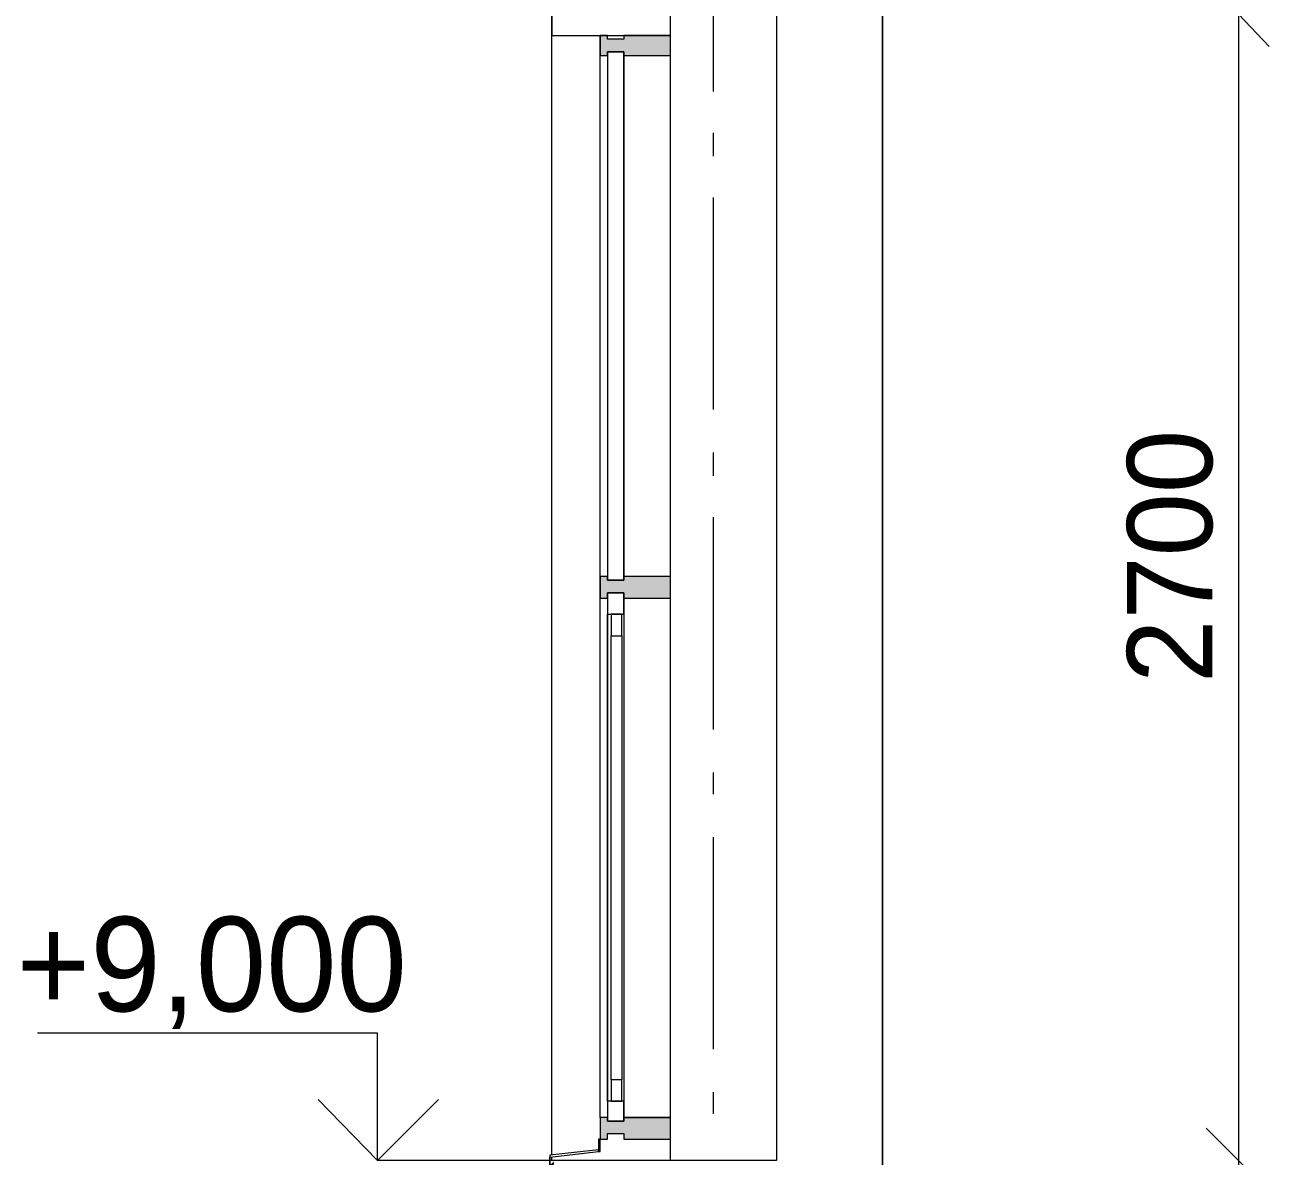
# Model space of a CAD drawing. Header units: millimetres. Extents: x -136833 to 49383, y -8033 to 344618.
# Drawn here: x -105066 to -102137, y 57664 to 60329 of the extents above; entities that cross this region are included whole.
import ezdxf

# ---------------------------------------------------------------- set-up
doc = ezdxf.new("R2010")
doc.units = ezdxf.units.MM
doc.layers.add('PDF _Геометрия', color=7, linetype='Continuous', true_color=0x1d1d1d)
doc.layers.add('PDF _Сплошная заливка', color=7, linetype='Continuous', true_color=0xffffff)
doc.layers.add('PDF _Текст', color=7, linetype='Continuous')

msp = doc.modelspace()

# ---------------------------------------------------------------- hatches: boundary and pattern name
at = {"layer": 'PDF _Сплошная заливка', "transparency": 33554559}
for points in [[(-103656.6, 60265.1), (-103656.6, 60256.6), (-103546.5, 60256.6), (-103546.5, 60303.2), (-103656.6, 60303.2), (-103656.6, 60294.7), (-103694.7, 60294.7), (-103694.7, 60303.2), (-103711.6, 60303.2), (-103711.6, 60256.6), (-103694.7, 60256.6), (-103694.7, 60265.1)], [(-103656.6, 58991), (-103656.6, 58978.3), (-103546.5, 58978.3), (-103546.5, 59029), (-103656.6, 59029), (-103656.6, 59020.6), (-103694.7, 59020.6), (-103694.7, 59029), (-103711.6, 59029), (-103711.6, 58978.3), (-103694.7, 58978.3), (-103694.7, 58991)], [(-103656.6, 57716.8), (-103656.6, 57704.1), (-103546.5, 57704.1), (-103546.5, 57754.9), (-103656.6, 57754.9), (-103656.6, 57746.4), (-103694.7, 57746.4), (-103694.7, 57754.9), (-103711.6, 57754.9), (-103711.6, 57704.1), (-103694.7, 57704.1), (-103694.7, 57716.8)]]:
    msp.add_hatch(color=7, dxfattribs=at).paths.add_polyline_path(points)

# ---------------------------------------------------------------- linework, layer by layer
at = {"layer": 'PDF _Геометрия', "color": 7, "lineweight": 9}
for points in [[(-102208.9, 61056.7), (-102208.9, 60354), (-102208.9, 57653.3), (-102208.9, 57056.4), (-102208.9, 56734.7), (-102208.9, 56154.8), (-102208.9, 53454.1), (-102208.9, 52734.5)], [(-103047, 60354), (-103047, 57056.4), (-103047, 60933.9)], [(-103444.9, 60172), (-103444.9, 60671.5)], [(-103546.5, 60354), (-103296.8, 60354), (-103296.8, 57653.3), (-103546.5, 57653.3), (-103825.9, 57653.3), (-103825.9, 57661.8)], [(-103825.9, 57666), (-103825.9, 57729.5), (-103825.9, 59003.7), (-103825.9, 60277.8), (-103825.9, 60354)], [(-103694.7, 58978.3), (-103694.7, 57754.9), (-103711.6, 57754.9), (-103711.6, 59003.7), (-103711.6, 60303.2)], [(-103546.5, 57708.3), (-103546.5, 57729.5), (-103546.5, 59003.7), (-103546.5, 60303.2)], [(-103656.6, 58978.3), (-103656.6, 57754.9), (-103546.5, 57754.9), (-103546.5, 59003.7), (-103546.5, 60277.8)], [(-103694.7, 60256.6), (-103694.7, 59029)], [(-103656.6, 60256.6), (-103656.6, 59029)], [(-103444.9, 60019.6), (-103444.9, 60074.6)], [(-103444.9, 59422.7), (-103444.9, 59922.2)], [(-103444.9, 59266.1), (-103444.9, 59321.1)], [(-103444.9, 58669.2), (-103444.9, 59168.7)], [(-103660.8, 58940.2), (-103656.6, 58940.2), (-103656.6, 58991), (-103694.7, 58991), (-103694.7, 58940.2), (-103656.6, 58940.2), (-103656.6, 57793), (-103660.8, 57793)], [(-103686.2, 57793), (-103694.7, 57793), (-103694.7, 58940.2), (-103686.2, 58940.2)], [(-103444.9, 58516.8), (-103444.9, 58567.6)], [(-103444.9, 57915.8), (-103444.9, 58415.3)], [(-103377.2, 57653.3), (-103847.1, 57653.3), (-104236.5, 57653.3), (-104236.5, 57953.8), (-105036.6, 57953.8)], [(-103444.9, 57763.4), (-103444.9, 57814.2)], [(-103546.5, 57653.3), (-103546.5, 57704.1)]]:
    msp.add_lwpolyline(points, dxfattribs=at)
at = {"layer": 'PDF _Геометрия', "color": 7, "lineweight": 18}
for points in [[(-102136.9, 60277.8), (-102208.9, 60354), (-102285.1, 60430.2)], [(-104092.6, 57797.2), (-104236.5, 57653.3), (-104376.2, 57797.2)], [(-102136.9, 57581.3), (-102208.9, 57653.3), (-102285.1, 57729.5)]]:
    msp.add_lwpolyline(points, dxfattribs=at)
at = {"layer": 'PDF _Геометрия', "color": 7, "lineweight": 20}
for points in [[(-103825.9, 60354), (-103825.9, 60303.2), (-103546.5, 60303.2), (-103546.5, 60354)], [(-103694.7, 60294.7), (-103694.7, 60303.2), (-103711.6, 60303.2), (-103711.6, 60256.6), (-103694.7, 60256.6), (-103694.7, 60265.1), (-103656.6, 60265.1), (-103656.6, 60256.6), (-103546.5, 60256.6), (-103546.5, 60303.2), (-103656.6, 60303.2), (-103656.6, 60294.7)], [(-103694.7, 59020.6), (-103694.7, 59029), (-103711.6, 59029), (-103711.6, 58978.3), (-103694.7, 58978.3), (-103694.7, 58991), (-103656.6, 58991), (-103656.6, 58978.3), (-103546.5, 58978.3), (-103546.5, 59029), (-103656.6, 59029), (-103656.6, 59020.6)], [(-103694.7, 57746.4), (-103694.7, 57754.9), (-103711.6, 57754.9), (-103711.6, 57704.1), (-103694.7, 57704.1), (-103694.7, 57716.8), (-103656.6, 57716.8), (-103656.6, 57704.1), (-103546.5, 57704.1), (-103546.5, 57754.9), (-103656.6, 57754.9), (-103656.6, 57746.4)]]:
    msp.add_lwpolyline(points, close=True, dxfattribs=at)
at = {"layer": 'PDF _Геометрия', "color": 7, "lineweight": 9}
for points in [[(-103656.6, 59020.6), (-103656.6, 60265.1), (-103694.7, 60265.1), (-103694.7, 59020.6)], [(-103686.2, 57843.8), (-103686.2, 58889.4), (-103660.8, 58889.4), (-103660.8, 58940.2), (-103686.2, 58940.2), (-103686.2, 58889.4), (-103660.8, 58889.4), (-103660.8, 57843.8)], [(-103660.8, 57793), (-103660.8, 57843.8), (-103686.2, 57843.8), (-103686.2, 57793)], [(-103656.6, 57746.4), (-103656.6, 57793), (-103694.7, 57793), (-103694.7, 57746.4)], [(-103715.8, 57704.1), (-103715.8, 57678.7), (-103711.6, 57678.7), (-103711.6, 57704.1)], [(-103715.8, 57678.7), (-103830.1, 57666), (-103830.1, 57640.6), (-103821.7, 57644.8), (-103821.7, 57649.1), (-103830.1, 57640.6), (-103830.1, 57661.8), (-103715.8, 57674.5)], [(-103711.6, 57674.5), (-103711.6, 57678.7), (-103715.8, 57678.7), (-103715.8, 57674.5)]]:
    msp.add_lwpolyline(points, close=True, dxfattribs=at)

# ---------------------------------------------------------------- texts
at = {"layer": 'PDF _Текст', "insert": (-102369.7, 58778.6), "char_height": 200.42, "attachment_point": 4, "rotation": 90, "style": ''}
msp.add_mtext('2700', dxfattribs=at)
at = {"layer": 'PDF _Текст', "insert": (-105086.2, 58095.6), "char_height": 222.7, "attachment_point": 4, "style": ''}
msp.add_mtext('+9,000', dxfattribs=at)

doc.saveas('drawing.dxf')
